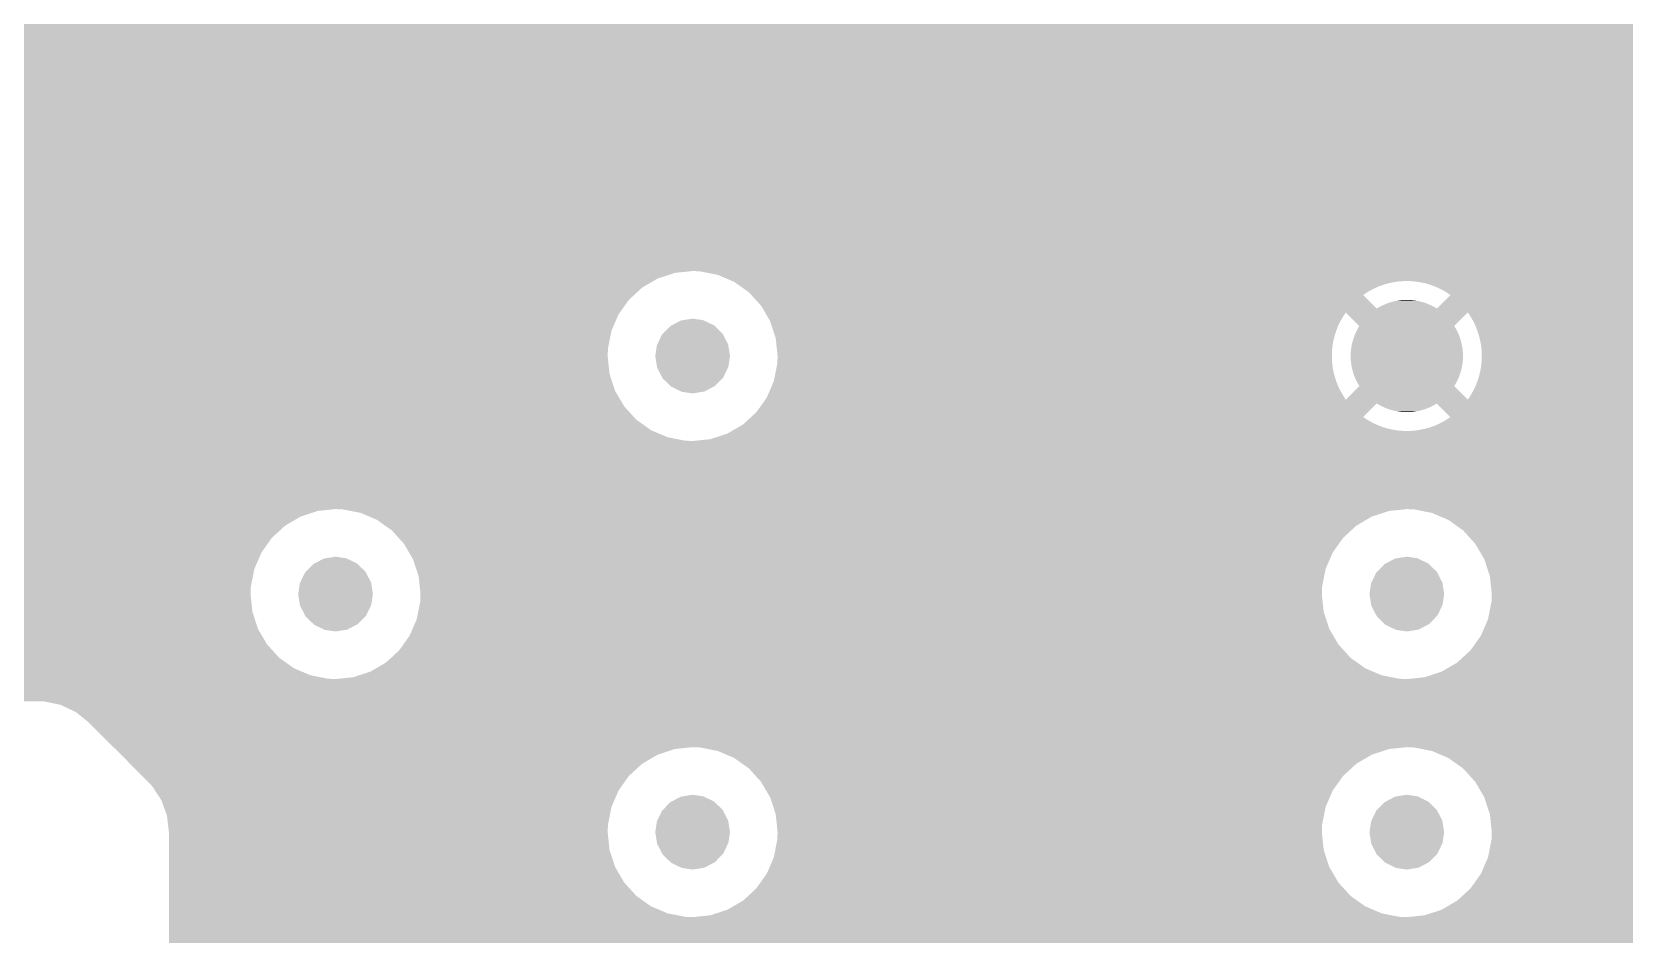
# Model space of a CAD drawing. Extents: x 295 to 953, y 10 to 290.
# Drawn here: x 710.59 to 727.67, y 140.02 to 149.66 of the extents above; entities that cross this region are included whole.
import ezdxf

# ---------------------------------------------------------------- set-up
doc = ezdxf.new("R2010")
doc.units = 0
doc.header["$LTSCALE"] = 5
doc.header["$MEASUREMENT"] = 0
doc.layers.add('FROMC1', color=7, linetype='CONTINUOUS')

msp = doc.modelspace()

# ---------------------------------------------------------------- linework, layer by layer
at = {"layer": 'FROMC1'}
for points in [[(692.489, 149.566), (692.429, 149.748), (727.671, 149.566), (727.671, 149.748)], [(692.509, 149.375), (692.489, 149.566), (727.671, 149.375), (727.671, 149.566)], [(692.469, 149.107), (692.506, 149.295), (727.671, 149.107), (727.671, 149.295)], [(692.506, 149.295), (692.509, 149.375), (727.671, 149.295), (727.671, 149.375)], [(692.393, 148.931), (692.469, 149.107), (727.671, 148.931), (727.671, 149.107)], [(692.282, 148.775), (692.393, 148.931), (727.671, 148.775), (727.671, 148.931)], [(691.975, 148.548), (692.141, 148.645), (727.671, 148.548), (727.671, 148.645)], [(692.141, 148.645), (692.282, 148.775), (727.671, 148.645), (727.671, 148.775)], [(670.899, 148.296), (670.842, 148.468), (727.671, 148.296), (727.671, 148.468)], [(691.603, 148.468), (691.793, 148.488), (727.671, 148.468), (727.671, 148.488)], [(691.793, 148.488), (691.975, 148.548), (727.671, 148.488), (727.671, 148.548)], [(670.919, 148.105), (670.899, 148.296), (727.671, 148.105), (727.671, 148.296)], [(670.916, 148.025), (670.919, 148.105), (727.671, 148.025), (727.671, 148.105)], [(670.879, 147.837), (670.916, 148.025), (727.671, 147.837), (727.671, 148.025)], [(670.803, 147.661), (670.879, 147.837), (727.671, 147.661), (727.671, 147.837)], [(670.692, 147.505), (670.803, 147.661), (727.671, 147.505), (727.671, 147.661)], [(670.551, 147.375), (670.692, 147.505), (727.671, 147.375), (727.671, 147.505)], [(670.203, 147.218), (670.385, 147.278), (727.671, 147.218), (727.671, 147.278)], [(670.385, 147.278), (670.551, 147.375), (727.671, 147.278), (727.671, 147.375)], [(663.853, 147.107), (663.892, 147.198), (727.671, 147.107), (727.671, 147.198)], [(670.013, 147.198), (670.203, 147.218), (727.671, 147.198), (727.671, 147.218)], [(706.287, 147.103), (706.208, 147.107), (717.604, 147.103), (717.638, 147.107)], [(706.373, 147.087), (706.287, 147.103), (717.447, 147.087), (717.604, 147.103)], [(706.476, 147.066), (706.373, 147.087), (717.385, 147.066), (717.447, 147.087)], [(717.717, 147.103), (717.638, 147.107), (727.671, 147.103), (727.671, 147.107)], [(717.906, 147.066), (717.717, 147.103), (727.671, 147.066), (727.671, 147.103)], [(706.568, 147.027), (706.476, 147.066), (717.265, 147.027), (717.385, 147.066)], [(706.652, 146.991), (706.568, 147.027), (717.203, 146.991), (717.265, 147.027)], [(706.737, 146.93), (706.652, 146.991), (717.099, 146.93), (717.203, 146.991)], [(706.808, 146.88), (706.737, 146.93), (717.045, 146.88), (717.099, 146.93)], [(718.06, 147), (717.906, 147.066), (727.671, 147), (727.671, 147.066)], [(718.068, 146.997), (718.06, 147), (725.183, 146.997), (725.24, 147)], [(718.082, 146.991), (718.068, 146.997), (725.137, 146.991), (725.183, 146.997)], [(718.083, 146.989), (718.082, 146.991), (725.127, 146.989), (725.137, 146.991)], [(718.099, 146.978), (718.083, 146.989), (725.071, 146.978), (725.127, 146.989)], [(718.121, 146.963), (718.099, 146.978), (725.016, 146.963), (725.071, 146.978)], [(718.148, 146.944), (718.121, 146.963), (724.962, 146.944), (725.016, 146.963)], [(718.18, 146.921), (718.148, 146.944), (724.91, 146.921), (724.962, 146.944)], [(718.218, 146.894), (718.18, 146.921), (724.859, 146.894), (724.91, 146.921)], [(725.297, 146.999), (725.24, 147), (727.671, 146.999), (727.671, 147)], [(725.354, 146.994), (725.297, 146.999), (727.671, 146.994), (727.671, 146.999)], [(725.41, 146.985), (725.354, 146.994), (727.671, 146.985), (727.671, 146.994)], [(725.466, 146.973), (725.41, 146.985), (727.671, 146.973), (727.671, 146.985)], [(725.52, 146.956), (725.466, 146.973), (727.671, 146.956), (727.671, 146.973)], [(725.573, 146.935), (725.52, 146.956), (727.671, 146.935), (727.671, 146.956)], [(725.625, 146.911), (725.573, 146.935), (727.671, 146.911), (727.671, 146.935)], [(725.675, 146.883), (725.625, 146.911), (727.671, 146.883), (727.671, 146.911)], [(706.88, 146.8), (706.808, 146.88), (716.958, 146.8), (717.045, 146.88)], [(706.937, 146.738), (706.88, 146.8), (716.914, 146.738), (716.958, 146.8)], [(706.992, 146.644), (706.937, 146.738), (716.847, 146.644), (716.914, 146.738)], [(718.238, 146.88), (718.218, 146.894), (724.836, 146.88), (724.859, 146.894)], [(718.252, 146.864), (718.238, 146.88), (724.811, 146.864), (724.836, 146.88)], [(718.264, 146.851), (718.252, 146.864), (724.793, 146.851), (724.811, 146.864)], [(718.367, 146.738), (718.264, 146.851), (724.906, 146.738), (724.793, 146.851)], [(718.386, 146.707), (718.367, 146.738), (724.937, 146.707), (724.906, 146.738)], [(724.966, 146.724), (724.981, 146.731), (725.548, 146.724), (725.535, 146.731)], [(724.981, 146.731), (725.01, 146.746), (725.535, 146.731), (725.504, 146.746)], [(725.01, 146.746), (725.026, 146.752), (725.504, 146.746), (725.49, 146.752)], [(725.026, 146.752), (725.056, 146.765), (725.49, 146.752), (725.458, 146.765)], [(725.056, 146.765), (725.073, 146.77), (725.458, 146.765), (725.444, 146.77)], [(725.073, 146.77), (725.103, 146.779), (725.444, 146.77), (725.41, 146.779)], [(725.103, 146.779), (725.121, 146.783), (725.41, 146.779), (725.396, 146.783)], [(725.121, 146.783), (725.151, 146.79), (725.396, 146.783), (725.361, 146.79)], [(725.151, 146.79), (725.17, 146.793), (725.361, 146.79), (725.348, 146.793)], [(725.17, 146.793), (725.2, 146.797), (725.348, 146.793), (725.311, 146.797)], [(725.2, 146.797), (725.224, 146.798), (725.311, 146.797), (725.299, 146.798)], [(725.224, 146.798), (725.25, 146.799), (725.299, 146.798), (725.25, 146.799)], [(725.578, 146.707), (725.722, 146.851), (727.671, 146.707), (727.671, 146.851)], [(725.722, 146.851), (725.675, 146.883), (727.671, 146.851), (727.671, 146.883)], [(707.034, 146.573), (706.992, 146.644), (716.816, 146.573), (716.847, 146.644)], [(707.069, 146.468), (707.034, 146.573), (716.771, 146.468), (716.816, 146.573)], [(717.412, 146.526), (717.512, 146.579), (717.867, 146.526), (717.759, 146.579)], [(717.512, 146.579), (717.532, 146.582), (717.759, 146.579), (717.753, 146.582)], [(717.532, 146.582), (717.638, 146.599), (717.753, 146.582), (717.638, 146.599)], [(718.41, 146.665), (718.386, 146.707), (727.671, 146.665), (727.671, 146.707)], [(718.386, 146.707), (718.386, 146.707), (724.938, 146.707), (724.937, 146.707)], [(718.438, 146.617), (718.41, 146.665), (724.575, 146.617), (724.606, 146.665)], [(718.464, 146.573), (718.438, 146.617), (724.55, 146.573), (724.575, 146.617)], [(718.466, 146.567), (718.464, 146.573), (724.547, 146.567), (724.55, 146.573)], [(718.483, 146.516), (718.466, 146.567), (724.522, 146.516), (724.547, 146.567)], [(724.751, 146.52), (724.606, 146.665), (725.764, 146.52), (725.909, 146.665)], [(724.938, 146.707), (724.966, 146.724), (725.578, 146.707), (725.548, 146.724)], [(725.931, 146.632), (725.909, 146.665), (727.671, 146.632), (727.671, 146.665)], [(725.96, 146.583), (725.931, 146.632), (727.671, 146.583), (727.671, 146.632)], [(725.986, 146.532), (725.96, 146.583), (727.671, 146.532), (727.671, 146.583)], [(707.094, 146.391), (707.069, 146.468), (716.756, 146.391), (716.771, 146.468)], [(707.106, 146.28), (707.094, 146.391), (716.734, 146.28), (716.756, 146.391)], [(717.261, 146.325), (717.311, 146.429), (718.016, 146.325), (717.962, 146.429)], [(717.311, 146.429), (717.32, 146.438), (717.962, 146.429), (717.958, 146.438)], [(717.32, 146.438), (717.4, 146.52), (717.958, 146.438), (717.873, 146.52)], [(717.4, 146.52), (717.412, 146.526), (717.873, 146.52), (717.867, 146.526)], [(718.5, 146.463), (718.483, 146.516), (724.502, 146.463), (724.522, 146.516)], [(718.518, 146.408), (718.5, 146.463), (724.485, 146.408), (724.502, 146.463)], [(718.524, 146.391), (718.518, 146.408), (724.481, 146.391), (724.485, 146.408)], [(718.528, 146.353), (718.524, 146.391), (724.472, 146.353), (724.481, 146.391)], [(724.688, 146.386), (724.691, 146.394), (725.827, 146.386), (725.825, 146.394)], [(724.691, 146.394), (724.705, 146.433), (725.825, 146.394), (725.81, 146.433)], [(724.705, 146.433), (724.709, 146.44), (725.81, 146.433), (725.807, 146.44)], [(724.709, 146.44), (724.726, 146.477), (725.807, 146.44), (725.789, 146.477)], [(724.726, 146.477), (724.73, 146.484), (725.789, 146.477), (725.785, 146.484)], [(724.73, 146.484), (724.751, 146.52), (725.785, 146.484), (725.764, 146.52)], [(726.007, 146.479), (725.986, 146.532), (727.671, 146.479), (727.671, 146.532)], [(726.025, 146.425), (726.007, 146.479), (727.671, 146.425), (727.671, 146.479)], [(726.039, 146.37), (726.025, 146.425), (727.671, 146.37), (727.671, 146.425)], [(707.114, 146.2), (707.106, 146.28), (716.731, 146.2), (716.734, 146.28)], [(717.239, 146.2), (717.256, 146.315), (718.036, 146.2), (718.018, 146.315)], [(717.256, 146.315), (717.261, 146.325), (718.018, 146.315), (718.016, 146.325)], [(718.534, 146.296), (718.528, 146.353), (724.463, 146.296), (724.472, 146.353)], [(718.54, 146.239), (718.534, 146.296), (724.458, 146.239), (724.463, 146.296)], [(718.544, 146.2), (718.54, 146.239), (724.458, 146.2), (724.458, 146.239)], [(724.658, 146.2), (724.66, 146.241), (725.857, 146.2), (725.855, 146.241)], [(724.66, 146.249), (724.665, 146.29), (725.855, 146.249), (725.85, 146.29)], [(724.66, 146.241), (724.66, 146.249), (725.855, 146.241), (725.855, 146.249)], [(724.665, 146.29), (724.667, 146.298), (725.85, 146.29), (725.849, 146.298)], [(724.667, 146.298), (724.674, 146.339), (725.849, 146.298), (725.84, 146.339)], [(724.674, 146.339), (724.677, 146.347), (725.84, 146.339), (725.839, 146.347)], [(724.677, 146.347), (724.688, 146.386), (725.839, 146.347), (725.827, 146.386)], [(726.05, 146.314), (726.039, 146.37), (727.671, 146.314), (727.671, 146.37)], [(726.056, 146.257), (726.05, 146.314), (727.671, 146.257), (727.671, 146.314)], [(726.058, 146.2), (726.056, 146.257), (727.671, 146.2), (727.671, 146.257)], [(707.089, 146.009), (707.111, 146.12), (716.751, 146.009), (716.739, 146.12)], [(707.111, 146.12), (707.114, 146.2), (716.739, 146.12), (716.731, 146.2)], [(717.257, 146.085), (717.239, 146.2), (718.019, 146.085), (718.036, 146.2)], [(717.259, 146.075), (717.257, 146.085), (718.014, 146.075), (718.019, 146.085)], [(717.313, 145.971), (717.259, 146.075), (717.964, 145.971), (718.014, 146.075)], [(718.52, 146.013), (718.531, 146.069), (724.48, 146.013), (724.468, 146.069)], [(718.531, 146.069), (718.541, 146.12), (724.468, 146.069), (724.462, 146.12)], [(718.541, 146.126), (718.544, 146.182), (724.461, 146.126), (724.458, 146.182)], [(718.541, 146.12), (718.541, 146.126), (724.462, 146.12), (724.461, 146.126)], [(718.544, 146.182), (718.544, 146.2), (724.458, 146.182), (724.458, 146.2)], [(724.66, 146.159), (724.658, 146.2), (725.856, 146.159), (725.857, 146.2)], [(724.66, 146.151), (724.66, 146.159), (725.855, 146.151), (725.856, 146.159)], [(724.665, 146.11), (724.66, 146.151), (725.85, 146.11), (725.855, 146.151)], [(724.666, 146.102), (724.665, 146.11), (725.849, 146.102), (725.85, 146.11)], [(724.675, 146.061), (724.666, 146.102), (725.841, 146.061), (725.849, 146.102)], [(724.676, 146.053), (724.675, 146.061), (725.839, 146.053), (725.841, 146.061)], [(724.688, 146.014), (724.676, 146.053), (725.827, 146.014), (725.839, 146.053)], [(726.03, 145.992), (726.043, 146.047), (727.671, 145.992), (727.671, 146.047)], [(726.043, 146.047), (726.052, 146.104), (727.671, 146.047), (727.671, 146.104)], [(726.052, 146.104), (726.057, 146.161), (727.671, 146.104), (727.671, 146.161)], [(726.057, 146.161), (726.058, 146.2), (727.671, 146.161), (727.671, 146.2)], [(707.029, 145.827), (707.074, 145.932), (716.811, 145.827), (716.776, 145.932)], [(707.074, 145.932), (707.089, 146.009), (716.776, 145.932), (716.751, 146.009)], [(717.317, 145.962), (717.313, 145.971), (717.955, 145.962), (717.964, 145.971)], [(717.402, 145.88), (717.317, 145.962), (717.875, 145.88), (717.955, 145.962)], [(717.408, 145.874), (717.402, 145.88), (717.863, 145.874), (717.875, 145.88)], [(718.47, 145.852), (718.492, 145.905), (724.537, 145.852), (724.514, 145.905)], [(718.492, 145.905), (718.504, 145.932), (724.514, 145.905), (724.504, 145.932)], [(718.504, 145.932), (718.509, 145.958), (724.504, 145.932), (724.495, 145.958)], [(718.509, 145.958), (718.52, 146.013), (724.495, 145.958), (724.48, 146.013)], [(724.606, 145.735), (724.751, 145.88), (725.909, 145.735), (725.764, 145.88)], [(724.69, 146.006), (724.688, 146.014), (725.824, 146.006), (725.827, 146.014)], [(724.705, 145.967), (724.69, 146.006), (725.81, 145.967), (725.824, 146.006)], [(724.708, 145.96), (724.705, 145.967), (725.807, 145.96), (725.81, 145.967)], [(724.726, 145.923), (724.708, 145.96), (725.789, 145.923), (725.807, 145.96)], [(724.73, 145.916), (724.726, 145.923), (725.785, 145.916), (725.789, 145.923)], [(724.751, 145.88), (724.73, 145.916), (725.764, 145.88), (725.785, 145.916)], [(725.968, 145.833), (725.993, 145.884), (727.671, 145.833), (727.671, 145.884)], [(725.993, 145.884), (726.013, 145.937), (727.671, 145.884), (727.671, 145.937)], [(726.013, 145.937), (726.03, 145.992), (727.671, 145.937), (727.671, 145.992)], [(706.931, 145.662), (706.998, 145.756), (716.908, 145.662), (716.853, 145.756)], [(706.998, 145.756), (707.029, 145.827), (716.853, 145.756), (716.811, 145.827)], [(717.516, 145.821), (717.408, 145.874), (717.763, 145.821), (717.863, 145.874)], [(717.523, 145.818), (717.516, 145.821), (717.743, 145.818), (717.763, 145.821)], [(717.638, 145.801), (717.523, 145.818), (717.638, 145.801), (717.743, 145.818)], [(718.384, 145.693), (718.414, 145.735), (727.671, 145.693), (727.671, 145.735)], [(718.414, 145.735), (718.426, 145.753), (724.606, 145.735), (724.594, 145.753)], [(718.426, 145.753), (718.428, 145.756), (724.594, 145.753), (724.592, 145.756)], [(718.428, 145.756), (718.448, 145.802), (724.592, 145.756), (724.564, 145.802)], [(718.448, 145.802), (718.47, 145.852), (724.564, 145.802), (724.537, 145.852)], [(725.909, 145.735), (725.94, 145.783), (727.671, 145.735), (727.671, 145.783)], [(725.94, 145.783), (725.968, 145.833), (727.671, 145.783), (727.671, 145.833)], [(706.801, 145.52), (706.887, 145.6), (717.037, 145.52), (716.965, 145.6)], [(706.887, 145.6), (706.931, 145.662), (716.965, 145.6), (716.908, 145.662)], [(718.227, 145.517), (718.261, 145.549), (724.841, 145.517), (724.793, 145.549)], [(718.261, 145.549), (718.317, 145.6), (724.793, 145.549), (724.844, 145.6)], [(718.317, 145.6), (718.384, 145.693), (724.844, 145.6), (724.937, 145.693)], [(718.384, 145.693), (718.384, 145.693), (724.937, 145.693), (724.938, 145.693)], [(724.967, 145.676), (724.938, 145.693), (725.549, 145.676), (725.578, 145.693)], [(724.98, 145.669), (724.967, 145.676), (725.534, 145.669), (725.549, 145.676)], [(725.011, 145.654), (724.98, 145.669), (725.505, 145.654), (725.534, 145.669)], [(725.025, 145.648), (725.011, 145.654), (725.489, 145.648), (725.505, 145.654)], [(725.057, 145.635), (725.025, 145.648), (725.459, 145.635), (725.489, 145.648)], [(725.071, 145.63), (725.057, 145.635), (725.442, 145.63), (725.459, 145.635)], [(725.105, 145.621), (725.071, 145.63), (725.412, 145.621), (725.442, 145.63)], [(725.119, 145.617), (725.105, 145.621), (725.394, 145.617), (725.412, 145.621)], [(725.154, 145.61), (725.119, 145.617), (725.364, 145.61), (725.394, 145.617)], [(725.167, 145.607), (725.154, 145.61), (725.345, 145.607), (725.364, 145.61)], [(725.204, 145.603), (725.167, 145.607), (725.315, 145.603), (725.345, 145.607)], [(725.216, 145.602), (725.204, 145.603), (725.291, 145.602), (725.315, 145.603)], [(725.265, 145.601), (725.216, 145.602), (725.265, 145.601), (725.291, 145.602)], [(725.722, 145.549), (725.578, 145.693), (727.671, 145.549), (727.671, 145.693)], [(725.656, 145.506), (725.704, 145.536), (727.671, 145.506), (727.671, 145.536)], [(725.704, 145.536), (725.722, 145.549), (727.671, 145.536), (727.671, 145.549)], [(706.46, 145.334), (706.58, 145.373), (717.37, 145.334), (717.277, 145.373)], [(706.58, 145.373), (706.642, 145.409), (717.277, 145.373), (717.193, 145.409)], [(706.642, 145.409), (706.746, 145.47), (717.193, 145.409), (717.108, 145.47)], [(706.746, 145.47), (706.801, 145.52), (717.108, 145.47), (717.037, 145.52)], [(717.828, 145.313), (718.01, 145.373), (727.671, 145.313), (727.671, 145.373)], [(718.01, 145.373), (718.056, 145.4), (727.671, 145.373), (727.671, 145.4)], [(718.056, 145.4), (718.057, 145.401), (725.275, 145.4), (725.218, 145.401)], [(718.057, 145.401), (718.066, 145.406), (725.218, 145.401), (725.161, 145.406)], [(718.066, 145.406), (718.081, 145.415), (725.161, 145.406), (725.105, 145.415)], [(718.081, 145.415), (718.103, 145.427), (725.105, 145.415), (725.049, 145.427)], [(718.103, 145.427), (718.131, 145.444), (725.049, 145.427), (724.995, 145.444)], [(718.131, 145.444), (718.167, 145.465), (724.995, 145.444), (724.942, 145.465)], [(718.167, 145.465), (718.176, 145.47), (724.942, 145.465), (724.93, 145.47)], [(718.176, 145.47), (718.197, 145.489), (724.93, 145.47), (724.89, 145.489)], [(718.197, 145.489), (718.227, 145.517), (724.89, 145.489), (724.841, 145.517)], [(725.275, 145.4), (725.332, 145.403), (727.671, 145.4), (727.671, 145.403)], [(725.332, 145.403), (725.389, 145.411), (727.671, 145.403), (727.671, 145.411)], [(725.389, 145.411), (725.444, 145.422), (727.671, 145.411), (727.671, 145.422)], [(725.444, 145.422), (725.499, 145.437), (727.671, 145.422), (727.671, 145.437)], [(725.499, 145.437), (725.553, 145.456), (727.671, 145.437), (727.671, 145.456)], [(725.553, 145.456), (725.605, 145.479), (727.671, 145.456), (727.671, 145.479)], [(725.605, 145.479), (725.656, 145.506), (727.671, 145.479), (727.671, 145.506)], [(660.104, 145.121), (660.047, 145.293), (727.671, 145.121), (727.671, 145.293)], [(706.208, 145.293), (706.241, 145.297), (717.638, 145.293), (717.558, 145.297)], [(706.241, 145.297), (706.398, 145.313), (717.558, 145.297), (717.473, 145.313)], [(706.398, 145.313), (706.46, 145.334), (717.473, 145.313), (717.37, 145.334)], [(717.638, 145.293), (717.828, 145.313), (727.671, 145.293), (727.671, 145.313)], [(660.124, 144.93), (660.104, 145.121), (727.671, 144.93), (727.671, 145.121)], [(660.121, 144.85), (660.124, 144.93), (727.671, 144.85), (727.671, 144.93)], [(660.084, 144.662), (660.121, 144.85), (727.671, 144.662), (727.671, 144.85)], [(660.008, 144.487), (660.034, 144.547), (713.455, 144.487), (713.637, 144.547)], [(660.034, 144.547), (660.043, 144.567), (713.637, 144.547), (713.828, 144.567)], [(660.043, 144.567), (660.084, 144.662), (727.671, 144.567), (727.671, 144.662)], [(713.907, 144.563), (713.828, 144.567), (725.224, 144.563), (725.258, 144.567)], [(713.993, 144.547), (713.907, 144.563), (725.067, 144.547), (725.224, 144.563)], [(714.096, 144.526), (713.993, 144.547), (725.005, 144.526), (725.067, 144.547)], [(714.188, 144.487), (714.096, 144.526), (724.885, 144.487), (725.005, 144.526)], [(725.337, 144.563), (725.258, 144.567), (727.671, 144.563), (727.671, 144.567)], [(725.526, 144.526), (725.337, 144.563), (727.671, 144.526), (727.671, 144.563)], [(725.702, 144.451), (725.526, 144.526), (727.671, 144.451), (727.671, 144.526)], [(659.897, 144.33), (659.94, 144.39), (713.224, 144.33), (713.289, 144.39)], [(659.94, 144.39), (660.008, 144.486), (713.289, 144.39), (713.454, 144.486)], [(660.008, 144.486), (660.008, 144.487), (713.454, 144.486), (713.455, 144.487)], [(714.272, 144.451), (714.188, 144.487), (724.823, 144.451), (724.885, 144.487)], [(714.357, 144.39), (714.272, 144.451), (724.719, 144.39), (724.823, 144.451)], [(714.428, 144.34), (714.357, 144.39), (724.665, 144.34), (724.719, 144.39)], [(714.5, 144.26), (714.428, 144.34), (724.578, 144.26), (724.665, 144.34)], [(725.858, 144.34), (725.702, 144.451), (727.671, 144.34), (727.671, 144.451)], [(725.987, 144.198), (725.858, 144.34), (727.671, 144.198), (727.671, 144.34)], [(659.591, 144.104), (659.756, 144.2), (713.037, 144.104), (713.105, 144.2)], [(659.756, 144.2), (659.821, 144.26), (713.105, 144.2), (713.148, 144.26)], [(659.821, 144.26), (659.897, 144.33), (713.148, 144.26), (713.224, 144.33)], [(714.557, 144.198), (714.5, 144.26), (724.534, 144.198), (724.578, 144.26)], [(714.612, 144.104), (714.557, 144.198), (724.467, 144.104), (724.534, 144.198)], [(726.084, 144.033), (725.987, 144.198), (727.671, 144.033), (727.671, 144.198)], [(600.29, 143.928), (600.29, 144.023), (712.961, 143.928), (713.002, 144.023)], [(659.218, 144.023), (659.408, 144.043), (713.002, 144.023), (713.011, 144.043)], [(659.408, 144.043), (659.59, 144.103), (713.011, 144.043), (713.037, 144.103)], [(659.59, 144.103), (659.591, 144.104), (713.037, 144.103), (713.037, 144.104)], [(713.602, 143.986), (713.702, 144.039), (714.057, 143.986), (713.949, 144.039)], [(713.702, 144.039), (713.722, 144.042), (713.949, 144.039), (713.943, 144.042)], [(713.722, 144.042), (713.828, 144.059), (713.943, 144.042), (713.828, 144.059)], [(714.654, 144.033), (714.612, 144.104), (724.436, 144.033), (724.467, 144.104)], [(714.689, 143.928), (714.654, 144.033), (724.391, 143.928), (724.436, 144.033)], [(725.032, 143.986), (725.132, 144.039), (725.487, 143.986), (725.379, 144.039)], [(725.132, 144.039), (725.152, 144.042), (725.379, 144.039), (725.373, 144.042)], [(725.152, 144.042), (725.258, 144.059), (725.373, 144.042), (725.258, 144.059)], [(726.144, 143.851), (726.084, 144.033), (727.671, 143.851), (727.671, 144.033)], [(600.29, 143.74), (600.29, 143.928), (712.924, 143.74), (712.961, 143.928)], [(713.451, 143.785), (713.501, 143.889), (714.206, 143.785), (714.152, 143.889)], [(713.501, 143.889), (713.51, 143.898), (714.152, 143.889), (714.148, 143.898)], [(713.51, 143.898), (713.59, 143.98), (714.148, 143.898), (714.063, 143.98)], [(713.59, 143.98), (713.602, 143.986), (714.063, 143.98), (714.057, 143.986)], [(714.714, 143.851), (714.689, 143.928), (724.376, 143.851), (724.391, 143.928)], [(714.726, 143.74), (714.714, 143.851), (724.354, 143.74), (724.376, 143.851)], [(724.881, 143.785), (724.931, 143.889), (725.636, 143.785), (725.582, 143.889)], [(724.931, 143.889), (724.94, 143.898), (725.582, 143.889), (725.578, 143.898)], [(724.94, 143.898), (725.02, 143.98), (725.578, 143.898), (725.493, 143.98)], [(725.02, 143.98), (725.032, 143.986), (725.493, 143.98), (725.487, 143.986)], [(726.164, 143.66), (726.144, 143.851), (727.671, 143.66), (727.671, 143.851)], [(600.29, 143.66), (600.29, 143.74), (712.921, 143.66), (712.924, 143.74)], [(600.29, 143.469), (600.29, 143.66), (712.941, 143.469), (712.921, 143.66)], [(713.429, 143.66), (713.446, 143.775), (714.226, 143.66), (714.208, 143.775)], [(713.447, 143.545), (713.429, 143.66), (714.209, 143.545), (714.226, 143.66)], [(713.446, 143.775), (713.451, 143.785), (714.208, 143.775), (714.206, 143.785)], [(714.734, 143.66), (714.726, 143.74), (724.351, 143.66), (724.354, 143.74)], [(714.731, 143.58), (714.734, 143.66), (724.359, 143.58), (724.351, 143.66)], [(724.859, 143.66), (724.876, 143.775), (725.656, 143.66), (725.638, 143.775)], [(724.877, 143.545), (724.859, 143.66), (725.639, 143.545), (725.656, 143.66)], [(724.876, 143.775), (724.881, 143.785), (725.638, 143.775), (725.636, 143.785)], [(726.161, 143.58), (726.164, 143.66), (727.671, 143.58), (727.671, 143.66)], [(713.449, 143.535), (713.447, 143.545), (714.204, 143.535), (714.209, 143.545)], [(713.503, 143.431), (713.449, 143.535), (714.154, 143.431), (714.204, 143.535)], [(714.709, 143.469), (714.731, 143.58), (724.371, 143.469), (724.359, 143.58)], [(724.879, 143.535), (724.877, 143.545), (725.634, 143.535), (725.639, 143.545)], [(724.933, 143.431), (724.879, 143.535), (725.584, 143.431), (725.634, 143.535)], [(726.124, 143.392), (726.161, 143.58), (727.671, 143.392), (727.671, 143.58)], [(600.29, 143.297), (600.29, 143.469), (712.998, 143.297), (712.941, 143.469)], [(713.507, 143.422), (713.503, 143.431), (714.145, 143.422), (714.154, 143.431)], [(713.592, 143.34), (713.507, 143.422), (714.065, 143.34), (714.145, 143.422)], [(713.598, 143.334), (713.592, 143.34), (714.053, 143.334), (714.065, 143.34)], [(713.706, 143.281), (713.598, 143.334), (713.953, 143.281), (714.053, 143.334)], [(714.649, 143.287), (714.694, 143.392), (724.431, 143.287), (724.396, 143.392)], [(714.694, 143.392), (714.709, 143.469), (724.396, 143.392), (724.371, 143.469)], [(724.937, 143.422), (724.933, 143.431), (725.575, 143.422), (725.584, 143.431)], [(725.022, 143.34), (724.937, 143.422), (725.495, 143.34), (725.575, 143.422)], [(725.028, 143.334), (725.022, 143.34), (725.483, 143.334), (725.495, 143.34)], [(725.136, 143.281), (725.028, 143.334), (725.383, 143.281), (725.483, 143.334)], [(726.048, 143.216), (726.124, 143.392), (727.671, 143.216), (727.671, 143.392)], [(672.672, 143.287), (672.553, 143.297), (713.001, 143.287), (712.998, 143.297)], [(672.696, 143.285), (672.672, 143.287), (713.002, 143.285), (713.001, 143.287)], [(672.881, 143.235), (672.696, 143.285), (713.031, 143.235), (713.002, 143.285)], [(673.052, 143.147), (672.881, 143.235), (713.083, 143.147), (713.031, 143.235)], [(673.082, 143.122), (673.052, 143.147), (713.098, 143.122), (713.083, 143.147)], [(713.713, 143.278), (713.706, 143.281), (713.933, 143.278), (713.953, 143.281)], [(713.828, 143.261), (713.713, 143.278), (713.828, 143.261), (713.933, 143.278)], [(714.551, 143.122), (714.618, 143.216), (724.528, 143.122), (724.473, 143.216)], [(714.618, 143.216), (714.649, 143.287), (724.473, 143.216), (724.431, 143.287)], [(725.143, 143.278), (725.136, 143.281), (725.363, 143.278), (725.383, 143.281)], [(725.258, 143.261), (725.143, 143.278), (725.258, 143.261), (725.363, 143.278)], [(725.937, 143.06), (726.048, 143.216), (727.671, 143.06), (727.671, 143.216)], [(673.2, 143.025), (673.082, 143.122), (713.186, 143.025), (713.098, 143.122)], [(673.235, 142.98), (673.2, 143.025), (713.227, 142.98), (713.186, 143.025)], [(673.319, 142.875), (673.235, 142.98), (713.375, 142.875), (713.227, 142.98)], [(714.366, 142.93), (714.421, 142.98), (724.728, 142.93), (724.657, 142.98)], [(714.421, 142.98), (714.507, 143.06), (724.657, 142.98), (724.585, 143.06)], [(714.507, 143.06), (714.551, 143.122), (724.585, 143.06), (724.528, 143.122)], [(725.796, 142.93), (725.937, 143.06), (727.671, 142.93), (727.671, 143.06)], [(673.321, 142.869), (673.319, 142.875), (713.383, 142.869), (713.375, 142.875)], [(673.359, 142.794), (673.321, 142.869), (713.56, 142.794), (713.383, 142.869)], [(714.08, 142.794), (714.2, 142.833), (724.99, 142.794), (724.897, 142.833)], [(714.2, 142.833), (714.262, 142.869), (724.897, 142.833), (724.813, 142.869)], [(714.262, 142.869), (714.366, 142.93), (724.813, 142.869), (724.728, 142.93)], [(725.448, 142.773), (725.63, 142.833), (727.671, 142.773), (727.671, 142.833)], [(725.63, 142.833), (725.796, 142.93), (727.671, 142.833), (727.671, 142.93)], [(673.377, 142.757), (673.359, 142.794), (713.748, 142.757), (713.56, 142.794)], [(673.379, 142.753), (673.377, 142.757), (713.828, 142.753), (713.748, 142.757)], [(673.404, 142.703), (673.379, 142.753), (727.671, 142.703), (727.671, 142.753)], [(673.45, 142.517), (673.404, 142.703), (727.671, 142.517), (727.671, 142.703)], [(713.828, 142.753), (713.861, 142.757), (725.258, 142.753), (725.178, 142.757)], [(713.861, 142.757), (714.018, 142.773), (725.178, 142.757), (725.093, 142.773)], [(714.018, 142.773), (714.08, 142.794), (725.093, 142.773), (724.99, 142.794)], [(725.258, 142.753), (725.448, 142.773), (727.671, 142.753), (727.671, 142.773)], [(710.723, 142.514), (710.653, 142.517), (727.671, 142.514), (727.671, 142.517)], [(710.895, 142.478), (710.723, 142.514), (727.671, 142.478), (727.671, 142.514)], [(711.054, 142.403), (710.895, 142.478), (727.671, 142.403), (727.671, 142.478)], [(711.191, 142.294), (711.054, 142.403), (727.671, 142.294), (727.671, 142.403)], [(711.458, 142.027), (711.191, 142.294), (727.671, 142.027), (727.671, 142.294)], [(711.479, 142.007), (711.458, 142.027), (717.447, 142.007), (717.638, 142.027)], [(711.539, 141.947), (711.479, 142.007), (717.265, 141.947), (717.447, 142.007)], [(717.717, 142.023), (717.638, 142.027), (725.224, 142.023), (725.258, 142.027)], [(717.803, 142.007), (717.717, 142.023), (725.067, 142.007), (725.224, 142.023)], [(717.906, 141.986), (717.803, 142.007), (725.005, 141.986), (725.067, 142.007)], [(717.998, 141.947), (717.906, 141.986), (724.885, 141.947), (725.005, 141.986)], [(725.337, 142.023), (725.258, 142.027), (727.671, 142.023), (727.671, 142.027)], [(725.526, 141.986), (725.337, 142.023), (727.671, 141.986), (727.671, 142.023)], [(725.702, 141.911), (725.526, 141.986), (727.671, 141.911), (727.671, 141.986)], [(711.635, 141.85), (711.539, 141.947), (717.099, 141.85), (717.265, 141.947)], [(711.765, 141.72), (711.635, 141.85), (716.958, 141.72), (717.099, 141.85)], [(718.082, 141.911), (717.998, 141.947), (724.823, 141.911), (724.885, 141.947)], [(718.167, 141.85), (718.082, 141.911), (724.719, 141.85), (724.823, 141.911)], [(718.238, 141.8), (718.167, 141.85), (724.665, 141.8), (724.719, 141.85)], [(718.31, 141.72), (718.238, 141.8), (724.578, 141.72), (724.665, 141.8)], [(725.858, 141.8), (725.702, 141.911), (727.671, 141.8), (727.671, 141.911)], [(725.987, 141.658), (725.858, 141.8), (727.671, 141.658), (727.671, 141.8)], [(711.826, 141.659), (711.765, 141.72), (716.914, 141.659), (716.958, 141.72)], [(711.874, 141.607), (711.826, 141.659), (716.877, 141.607), (716.914, 141.659)], [(711.902, 141.564), (711.874, 141.607), (716.847, 141.564), (716.877, 141.607)], [(718.367, 141.658), (718.31, 141.72), (724.534, 141.658), (724.578, 141.72)], [(718.422, 141.564), (718.367, 141.658), (724.467, 141.564), (724.534, 141.658)], [(726.084, 141.493), (725.987, 141.658), (727.671, 141.493), (727.671, 141.658)], [(711.97, 141.46), (711.902, 141.564), (716.802, 141.46), (716.847, 141.564)], [(711.996, 141.388), (711.97, 141.46), (716.771, 141.388), (716.802, 141.46)], [(717.32, 141.358), (717.4, 141.44), (717.958, 141.358), (717.873, 141.44)], [(717.4, 141.44), (717.412, 141.446), (717.873, 141.44), (717.867, 141.446)], [(717.412, 141.446), (717.512, 141.499), (717.867, 141.446), (717.759, 141.499)], [(717.512, 141.499), (717.532, 141.502), (717.759, 141.499), (717.753, 141.502)], [(717.532, 141.502), (717.638, 141.519), (717.753, 141.502), (717.638, 141.519)], [(718.464, 141.493), (718.422, 141.564), (724.436, 141.493), (724.467, 141.564)], [(718.499, 141.388), (718.464, 141.493), (724.391, 141.388), (724.436, 141.493)], [(724.94, 141.358), (725.02, 141.44), (725.578, 141.358), (725.493, 141.44)], [(725.02, 141.44), (725.032, 141.446), (725.493, 141.44), (725.487, 141.446)], [(725.032, 141.446), (725.132, 141.499), (725.487, 141.446), (725.379, 141.499)], [(725.132, 141.499), (725.152, 141.502), (725.379, 141.499), (725.373, 141.502)], [(725.152, 141.502), (725.258, 141.519), (725.373, 141.502), (725.258, 141.519)], [(726.144, 141.311), (726.084, 141.493), (727.671, 141.311), (727.671, 141.493)], [(712.029, 141.295), (711.996, 141.388), (716.753, 141.295), (716.771, 141.388)], [(712.04, 141.2), (712.029, 141.295), (716.734, 141.2), (716.753, 141.295)], [(717.261, 141.245), (717.311, 141.349), (718.016, 141.245), (717.962, 141.349)], [(717.311, 141.349), (717.32, 141.358), (717.962, 141.349), (717.958, 141.358)], [(718.524, 141.311), (718.499, 141.388), (724.376, 141.311), (724.391, 141.388)], [(718.536, 141.2), (718.524, 141.311), (724.354, 141.2), (724.376, 141.311)], [(724.881, 141.245), (724.931, 141.349), (725.636, 141.245), (725.582, 141.349)], [(724.931, 141.349), (724.94, 141.358), (725.582, 141.349), (725.578, 141.358)], [(726.164, 141.12), (726.144, 141.311), (727.671, 141.12), (727.671, 141.311)], [(712.05, 141.12), (712.04, 141.2), (716.731, 141.12), (716.734, 141.2)], [(712.05, 140.929), (712.05, 141.12), (716.751, 140.929), (716.731, 141.12)], [(717.239, 141.12), (717.256, 141.235), (718.036, 141.12), (718.018, 141.235)], [(717.257, 141.005), (717.239, 141.12), (718.019, 141.005), (718.036, 141.12)], [(717.256, 141.235), (717.261, 141.245), (718.018, 141.235), (718.016, 141.245)], [(718.544, 141.12), (718.536, 141.2), (724.351, 141.12), (724.354, 141.2)], [(718.541, 141.04), (718.544, 141.12), (724.359, 141.04), (724.351, 141.12)], [(724.859, 141.12), (724.876, 141.235), (725.656, 141.12), (725.638, 141.235)], [(724.877, 141.005), (724.859, 141.12), (725.639, 141.005), (725.656, 141.12)], [(724.876, 141.235), (724.881, 141.245), (725.638, 141.235), (725.636, 141.245)], [(726.161, 141.04), (726.164, 141.12), (727.671, 141.04), (727.671, 141.12)], [(712.05, 140.747), (712.05, 140.929), (716.811, 140.747), (716.751, 140.929)], [(717.259, 140.995), (717.257, 141.005), (718.014, 140.995), (718.019, 141.005)], [(717.313, 140.891), (717.259, 140.995), (717.964, 140.891), (718.014, 140.995)], [(718.504, 140.852), (718.519, 140.929), (724.396, 140.852), (724.371, 140.929)], [(718.519, 140.929), (718.541, 141.04), (724.371, 140.929), (724.359, 141.04)], [(724.879, 140.995), (724.877, 141.005), (725.634, 140.995), (725.639, 141.005)], [(724.933, 140.891), (724.879, 140.995), (725.584, 140.891), (725.634, 140.995)], [(726.124, 140.852), (726.161, 141.04), (727.671, 140.852), (727.671, 141.04)], [(717.317, 140.882), (717.313, 140.891), (717.955, 140.882), (717.964, 140.891)], [(717.402, 140.8), (717.317, 140.882), (717.875, 140.8), (717.955, 140.882)], [(717.408, 140.794), (717.402, 140.8), (717.863, 140.794), (717.875, 140.8)], [(717.516, 140.741), (717.408, 140.794), (717.763, 140.741), (717.863, 140.794)], [(718.459, 140.747), (718.504, 140.852), (724.431, 140.747), (724.396, 140.852)], [(724.937, 140.882), (724.933, 140.891), (725.575, 140.882), (725.584, 140.891)], [(725.022, 140.8), (724.937, 140.882), (725.495, 140.8), (725.575, 140.882)], [(725.028, 140.794), (725.022, 140.8), (725.483, 140.794), (725.495, 140.8)], [(725.136, 140.741), (725.028, 140.794), (725.383, 140.741), (725.483, 140.794)], [(726.048, 140.676), (726.124, 140.852), (727.671, 140.676), (727.671, 140.852)], [(712.05, 140.582), (712.05, 140.747), (716.908, 140.582), (716.811, 140.747)], [(712.05, 140.44), (712.05, 140.582), (717.037, 140.44), (716.908, 140.582)], [(717.523, 140.738), (717.516, 140.741), (717.743, 140.738), (717.763, 140.741)], [(717.638, 140.721), (717.523, 140.738), (717.638, 140.721), (717.743, 140.738)], [(718.317, 140.52), (718.361, 140.582), (724.585, 140.52), (724.528, 140.582)], [(718.361, 140.582), (718.428, 140.676), (724.528, 140.582), (724.473, 140.676)], [(718.428, 140.676), (718.459, 140.747), (724.473, 140.676), (724.431, 140.747)], [(725.143, 140.738), (725.136, 140.741), (725.363, 140.738), (725.383, 140.741)], [(725.258, 140.721), (725.143, 140.738), (725.258, 140.721), (725.363, 140.738)], [(725.937, 140.52), (726.048, 140.676), (727.671, 140.52), (727.671, 140.676)], [(712.05, 140.329), (712.05, 140.44), (717.193, 140.329), (717.037, 140.44)], [(718.176, 140.39), (718.231, 140.44), (724.728, 140.39), (724.657, 140.44)], [(718.231, 140.44), (718.317, 140.52), (724.657, 140.44), (724.585, 140.52)], [(725.796, 140.39), (725.937, 140.52), (727.671, 140.39), (727.671, 140.52)], [(712.05, 140.254), (712.05, 140.329), (717.37, 140.254), (717.193, 140.329)], [(712.05, 140.217), (712.05, 140.254), (717.558, 140.217), (717.37, 140.254)], [(717.828, 140.233), (717.89, 140.254), (725.093, 140.233), (724.99, 140.254)], [(717.89, 140.254), (718.01, 140.293), (724.99, 140.254), (724.897, 140.293)], [(718.01, 140.293), (718.072, 140.329), (724.897, 140.293), (724.813, 140.329)], [(718.072, 140.329), (718.176, 140.39), (724.813, 140.329), (724.728, 140.39)], [(725.448, 140.233), (725.63, 140.293), (727.671, 140.233), (727.671, 140.293)], [(725.63, 140.293), (725.796, 140.39), (727.671, 140.293), (727.671, 140.39)], [(712.05, 140.213), (712.05, 140.217), (717.638, 140.213), (717.558, 140.217)], [(712.05, 139.487), (712.05, 140.213), (727.671, 139.487), (727.671, 140.213)], [(717.638, 140.213), (717.671, 140.217), (725.258, 140.213), (725.178, 140.217)], [(717.671, 140.217), (717.828, 140.233), (725.178, 140.217), (725.093, 140.233)], [(725.258, 140.213), (725.448, 140.233), (727.671, 140.213), (727.671, 140.233)]]:
    msp.add_solid(points, dxfattribs=at)

doc.saveas('drawing.dxf')
